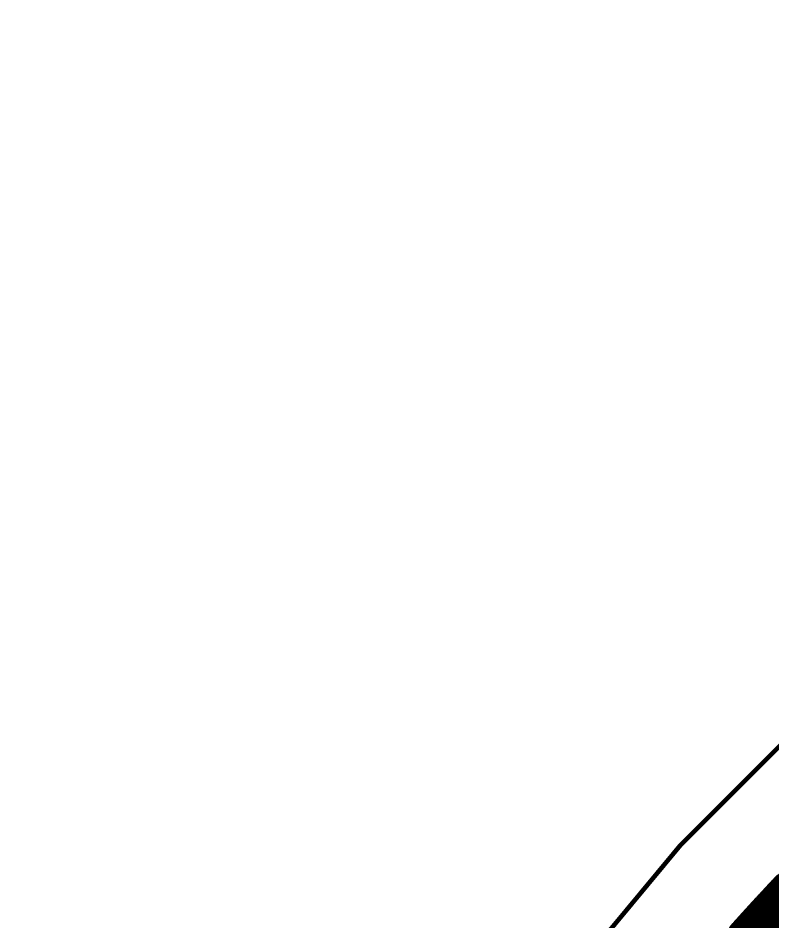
# Model space of a CAD drawing. Header units: inches. Extents: x -0.355 to 0.355, y -0.355 to 0.355.
# Drawn here: x -0.3546 to -0.2723, y 0.2561 to 0.3546 of the extents above; entities that cross this region are included whole.
import ezdxf

# ---------------------------------------------------------------- set-up
doc = ezdxf.new("R2010")
doc.units = ezdxf.units.IN
doc.header["$MEASUREMENT"] = 0
doc.layers.add('BottomLayer', color=5, linetype='Continuous')
doc.layers.add('Mechanical1', color=6, linetype='Continuous')

msp = doc.modelspace()

# ---------------------------------------------------------------- linework, layer by layer
at = {"layer": 'BottomLayer'}
for points in [[(-0.3425197, 0.0787401, 0.003937, 0.003937, -0.4142135092338999), (-0.0787402, 0.3425196, 0.003937, 0.003937, 0)], [(-0.3425197, 0.0748033, 0.003937, 0.003937, -0.4142135623730951), (-0.0787402, 0.3385828, 0.003937, 0.003937, 0)], [(0.2641026, -0.0787403, 0.003937, 0.003937, -6.854099371008116), (0.2641026, 0.0787401, 0.003937, 0.003937, 0)], [(-0.2710853, 0.2592477, 0.003937, 0.003937, 0), (-0.093492, 0.2592477, 0.003937, 0.003937, 0)], [(-0.2707151, 0.2596414, 0.003937, 0.003937, 0), (-0.092393, 0.2596414, 0.003937, 0.003937, 0)], [(-0.2718212, 0.2584603, 0.003937, 0.003937, 0), (-0.0956473, 0.2584603, 0.003937, 0.003937, 0)], [(-0.271454, 0.258854, 0.003937, 0.003937, 0), (-0.0945766, 0.258854, 0.003937, 0.003937, 0)], [(-0.2729139, 0.2572792, 0.003937, 0.003937, 0), (-0.0987803, 0.2572792, 0.003937, 0.003937, 0)], [(-0.2725511, 0.2576729, 0.003937, 0.003937, 0), (-0.0977487, 0.2576729, 0.003937, 0.003937, 0)], [(-0.2721869, 0.2580666, 0.003937, 0.003937, 0), (-0.0967045, 0.2580666, 0.003937, 0.003937, 0)], [(-0.2736349, 0.2564918, 0.003937, 0.003937, 0), (-0.1008072, 0.2564918, 0.003937, 0.003937, 0)], [(-0.2732751, 0.2568855, 0.003937, 0.003937, 0), (-0.0997996, 0.2568855, 0.003937, 0.003937, 0)], [(-0.2747056, 0.2553107, 0.003937, 0.003937, 0), (-0.1037621, 0.2553107, 0.003937, 0.003937, 0)], [(-0.2743502, 0.2557044, 0.003937, 0.003937, 0), (-0.1027881, 0.2557044, 0.003937, 0.003937, 0)], [(-0.2739933, 0.2560981, 0.003937, 0.003937, 0), (-0.1018032, 0.2560981, 0.003937, 0.003937, 0)], [(-0.2710855, 0.2553107, 0.003937, 0.003937, 0), (-0.0934926, 0.2553107, 0.003937, 0.003937, 0)], [(-0.2707152, 0.2557044, 0.003937, 0.003937, 0), (-0.0923936, 0.2557044, 0.003937, 0.003937, 0)], [(-0.2754122, 0.2545233, 0.003937, 0.003937, 0), (-0.1056788, 0.2545233, 0.003937, 0.003937, 0)], [(-0.2750596, 0.254917, 0.003937, 0.003937, 0), (-0.1047256, 0.254917, 0.003937, 0.003937, 0)], [(-0.2718214, 0.2545233, 0.003937, 0.003937, 0), (-0.0956478, 0.2545233, 0.003937, 0.003937, 0)], [(-0.2714542, 0.254917, 0.003937, 0.003937, 0), (-0.0945771, 0.254917, 0.003937, 0.003937, 0)], [(-0.2757634, 0.2541296, 0.003937, 0.003937, 0), (-0.1066221, 0.2541296, 0.003937, 0.003937, 0)], [(-0.2721871, 0.2541296, 0.003937, 0.003937, 0), (-0.096705, 0.2541296, 0.003937, 0.003937, 0)]]:
    msp.add_lwpolyline(points, format="xyseb", dxfattribs=at)
for points in [[(-0.2720695, 0.2592477, 0.0019685, 0.0019685, 1), (-0.2701011, 0.2592477, 0.0019685, 0.0019685, 1)], [(-0.2716993, 0.2596414, 0.0019685, 0.0019685, 1), (-0.2697309, 0.2596414, 0.0019685, 0.0019685, 1)], [(-0.2728054, 0.2584603, 0.0019685, 0.0019685, 1), (-0.270837, 0.2584603, 0.0019685, 0.0019685, 1)], [(-0.2724382, 0.258854, 0.0019685, 0.0019685, 1), (-0.2704698, 0.258854, 0.0019685, 0.0019685, 1)], [(-0.2738981, 0.2572792, 0.0019685, 0.0019685, 1), (-0.2719297, 0.2572792, 0.0019685, 0.0019685, 1)], [(-0.2735353, 0.2576729, 0.0019685, 0.0019685, 1), (-0.2715669, 0.2576729, 0.0019685, 0.0019685, 1)], [(-0.2731711, 0.2580666, 0.0019685, 0.0019685, 1), (-0.2712027, 0.2580666, 0.0019685, 0.0019685, 1)], [(-0.2746191, 0.2564918, 0.0019685, 0.0019685, 1), (-0.2726507, 0.2564918, 0.0019685, 0.0019685, 1)], [(-0.2742593, 0.2568855, 0.0019685, 0.0019685, 1), (-0.2722909, 0.2568855, 0.0019685, 0.0019685, 1)], [(-0.2756898, 0.2553107, 0.0019685, 0.0019685, 1), (-0.2737214, 0.2553107, 0.0019685, 0.0019685, 1)], [(-0.2753344, 0.2557044, 0.0019685, 0.0019685, 1), (-0.273366, 0.2557044, 0.0019685, 0.0019685, 1)], [(-0.2749775, 0.2560981, 0.0019685, 0.0019685, 1), (-0.2730091, 0.2560981, 0.0019685, 0.0019685, 1)], [(-0.2720697, 0.2553107, 0.0019685, 0.0019685, 1), (-0.2701013, 0.2553107, 0.0019685, 0.0019685, 1)], [(-0.2716994, 0.2557044, 0.0019685, 0.0019685, 1), (-0.269731, 0.2557044, 0.0019685, 0.0019685, 1)], [(-0.2763964, 0.2545233, 0.0019685, 0.0019685, 1), (-0.274428, 0.2545233, 0.0019685, 0.0019685, 1)], [(-0.2760438, 0.254917, 0.0019685, 0.0019685, 1), (-0.2740754, 0.254917, 0.0019685, 0.0019685, 1)], [(-0.2728056, 0.2545233, 0.0019685, 0.0019685, 1), (-0.2708372, 0.2545233, 0.0019685, 0.0019685, 1)], [(-0.2724384, 0.254917, 0.0019685, 0.0019685, 1), (-0.27047, 0.254917, 0.0019685, 0.0019685, 1)]]:
    msp.add_lwpolyline(points, format="xyseb", close=True, dxfattribs=at)
at = {"layer": 'Mechanical1'}
msp.add_lwpolyline([(-0.3543648, 0.0787798, 0.0005, 0.0005, -0.4142135623730963), (-0.0787741, 0.3543703, 0.0005, 0.0005, 0)], format="xyseb", dxfattribs=at)

doc.saveas('drawing.dxf')
